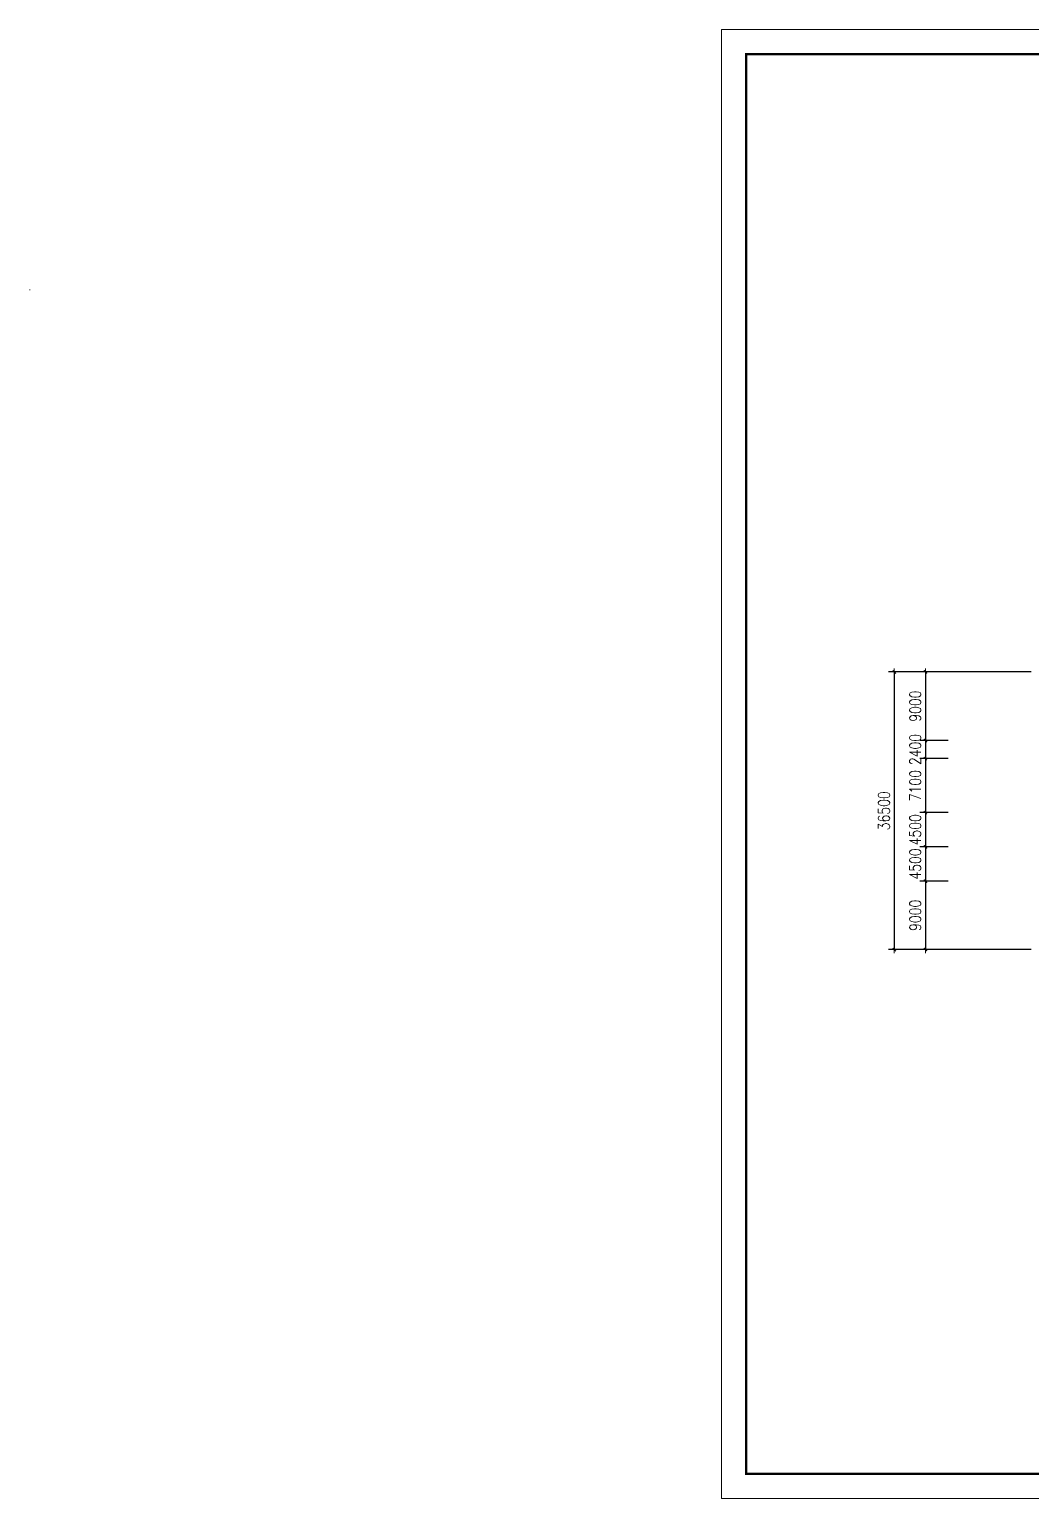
# Model space of a CAD drawing. Extents: x 5719244 to 11985375, y 1211094 to 3157953.
# Drawn here: x 11620972 to 11752685, y 2964819 to 3157953 of the extents above; entities that cross this region are included whole.
import ezdxf

# ---------------------------------------------------------------- set-up
doc = ezdxf.new("R2010")
doc.units = 0
doc.header["$LTSCALE"] = 500
doc.header["$MEASUREMENT"] = 0
doc.layers.get('0').update_dxf_attribs({"linetype": 'CONTINUOUS', "lineweight": 0})
doc.layers.get('DEFPOINTS').update_dxf_attribs({"linetype": 'CONTINUOUS', "lineweight": 0})
doc.layers.add('A-car2', color=35, linetype='CONTINUOUS', lineweight=9)
doc.layers.add('PUB_DIM', color=3, linetype='CONTINUOUS', lineweight=0)
doc.styles.add('DIM_FONT', font='SIMPLEX.shx', dxfattribs={"width": 0.8})
doc.dimstyles.new('DIMN300-X', dxfattribs={"dimscale": 3, "dimtxt": 500, "dimasz": 1, "dimexe": 250, "dimexo": 0, "dimgap": 200, "dimtad": 1, "dimdec": 0, "dimzin": 0, "dimdsep": 46, "dimtxsty": 'DIM_FONT', "dimblk": '_DIMX', "dimblk1": '_DIMX', "dimblk2": '_DIMX', "dimsah": 1, "dimcen": 0, "dimdle": 187.057091, "dimclrd": 3, "dimclre": 3, "dimclrt": 7, "dimadec": 0, "dimazin": 0, "dimtfac": 2.166667, "dimtdec": 0, "dimtix": 1, "dimtmove": 2, "dimatfit": 3, "dimldrblk": '_DIMX', "dimfxl": 1, "dimtolj": 1, "dimtzin": 0, "dimarcsym": 0})

# ---------------------------------------------------------------- blocks, each defined once
blk = doc.blocks.new('_DIMX')
blk.add_line((-150, 0), (150, 0))
at = {"const_width": 50}
blk.add_lwpolyline([(-70, -70), (70, 70)], dxfattribs=at)
blk = doc.blocks.new('*D318')
at = {"layer": 'DEFPOINTS', "color": 0, "transparency": 16777216}
for p in [(11741737, 3050490), (11738737, 3045990), (11741737, 3045990)]:
    blk.add_point(p, dxfattribs=at)
at = {"layer": 'PUB_DIM', "color": 3, "lineweight": -2, "transparency": 16777216}
for p, q in [((11741737, 3050490), (11737987, 3050490)), ((11738737, 3050493), (11738737, 3050496)), ((11738737, 3050490), (11738737, 3045990)), ((11741737, 3045990), (11737987, 3045990)), ((11738737, 3045987), (11738737, 3045984))]:
    blk.add_line(p, q, dxfattribs=at)
at = {"layer": 'PUB_DIM', "color": 3, "lineweight": -2, "transparency": 16777216, "xscale": 3, "yscale": 3, "zscale": 3}
for p, rotation in [((11738737, 3050490), 270), ((11738737, 3045990), 90)]:
    blk.add_blockref('_DIMX', p, dxfattribs=dict(at, rotation=rotation))
at = {"layer": 'PUB_DIM', "color": 7, "transparency": 16777216, "insert": (11737387, 3048240), "char_height": 1500, "attachment_point": 5, "rotation": 90, "style": 'DIM_FONT'}
blk.add_mtext('\\A1;4500', dxfattribs=at)
blk = doc.blocks.new('*D319')
at = {"layer": 'DEFPOINTS', "color": 0, "transparency": 16777216}
for p in [(11752631, 3073490), (11734639, 3036990), (11752631, 3036990)]:
    blk.add_point(p, dxfattribs=at)
at = {"layer": 'PUB_DIM', "color": 3, "lineweight": -2, "transparency": 16777216}
for p, q in [((11752631, 3073490), (11733889, 3073490)), ((11734639, 3073487), (11734639, 3036993)), ((11752631, 3036990), (11733889, 3036990))]:
    blk.add_line(p, q, dxfattribs=at)
at = {"layer": 'PUB_DIM', "color": 3, "lineweight": -2, "transparency": 16777216, "xscale": 3, "yscale": 3, "zscale": 3}
for p, rotation in [((11734639, 3073490), 90), ((11734639, 3036990), 270)]:
    blk.add_blockref('_DIMX', p, dxfattribs=dict(at, rotation=rotation))
at = {"layer": 'PUB_DIM', "color": 7, "transparency": 16777216, "insert": (11733289, 3055240), "char_height": 1500, "attachment_point": 5, "rotation": 90, "style": 'DIM_FONT'}
blk.add_mtext('\\A1;36500', dxfattribs=at)
blk = doc.blocks.new('*D322')
at = {"layer": 'DEFPOINTS', "color": 0, "transparency": 16777216}
for p in [(11741737, 3064490), (11738737, 3062090), (11741737, 3062090)]:
    blk.add_point(p, dxfattribs=at)
at = {"layer": 'PUB_DIM', "color": 3, "lineweight": -2, "transparency": 16777216}
for p, q in [((11741737, 3064490), (11737987, 3064490)), ((11738737, 3064493), (11738737, 3064496)), ((11738737, 3064490), (11738737, 3062090)), ((11741737, 3062090), (11737987, 3062090)), ((11738737, 3062087), (11738737, 3062084))]:
    blk.add_line(p, q, dxfattribs=at)
at = {"layer": 'PUB_DIM', "color": 3, "lineweight": -2, "transparency": 16777216, "xscale": 3, "yscale": 3, "zscale": 3}
for p, rotation in [((11738737, 3064490), 270), ((11738737, 3062090), 90)]:
    blk.add_blockref('_DIMX', p, dxfattribs=dict(at, rotation=rotation))
at = {"layer": 'PUB_DIM', "color": 7, "transparency": 16777216, "insert": (11737387, 3063290), "char_height": 1500, "attachment_point": 5, "rotation": 90, "style": 'DIM_FONT'}
blk.add_mtext('\\A1;2400', dxfattribs=at)
blk = doc.blocks.new('*D323')
at = {"layer": 'DEFPOINTS', "color": 0, "transparency": 16777216}
for p in [(11741737, 3062090), (11738737, 3054990), (11741737, 3054990)]:
    blk.add_point(p, dxfattribs=at)
at = {"layer": 'PUB_DIM', "color": 3, "lineweight": -2, "transparency": 16777216}
for p, q in [((11741737, 3062090), (11737987, 3062090)), ((11738737, 3062087), (11738737, 3054993)), ((11741737, 3054990), (11737987, 3054990))]:
    blk.add_line(p, q, dxfattribs=at)
at = {"layer": 'PUB_DIM', "color": 3, "lineweight": -2, "transparency": 16777216, "xscale": 3, "yscale": 3, "zscale": 3}
for p, rotation in [((11738737, 3062090), 90), ((11738737, 3054990), 270)]:
    blk.add_blockref('_DIMX', p, dxfattribs=dict(at, rotation=rotation))
at = {"layer": 'PUB_DIM', "color": 7, "transparency": 16777216, "insert": (11737387, 3058540), "char_height": 1500, "attachment_point": 5, "rotation": 90, "style": 'DIM_FONT'}
blk.add_mtext('\\A1;7100', dxfattribs=at)
blk = doc.blocks.new('*D324')
at = {"layer": 'DEFPOINTS', "color": 0, "transparency": 16777216}
for p in [(11741737, 3054990), (11738737, 3050490), (11741737, 3050490)]:
    blk.add_point(p, dxfattribs=at)
at = {"layer": 'PUB_DIM', "color": 3, "lineweight": -2, "transparency": 16777216}
for p, q in [((11741737, 3054990), (11737987, 3054990)), ((11738737, 3054993), (11738737, 3054996)), ((11738737, 3054990), (11738737, 3050490)), ((11741737, 3050490), (11737987, 3050490)), ((11738737, 3050487), (11738737, 3050484))]:
    blk.add_line(p, q, dxfattribs=at)
at = {"layer": 'PUB_DIM', "color": 3, "lineweight": -2, "transparency": 16777216, "xscale": 3, "yscale": 3, "zscale": 3}
for p, rotation in [((11738737, 3054990), 270), ((11738737, 3050490), 90)]:
    blk.add_blockref('_DIMX', p, dxfattribs=dict(at, rotation=rotation))
at = {"layer": 'PUB_DIM', "color": 7, "transparency": 16777216, "insert": (11737387, 3052740), "char_height": 1500, "attachment_point": 5, "rotation": 90, "style": 'DIM_FONT'}
blk.add_mtext('\\A1;4500', dxfattribs=at)
blk = doc.blocks.new('*D325')
at = {"layer": 'DEFPOINTS', "color": 0, "transparency": 16777216}
for p in [(11741737, 3073490), (11738737, 3064490), (11741737, 3064490)]:
    blk.add_point(p, dxfattribs=at)
at = {"layer": 'PUB_DIM', "color": 3, "lineweight": -2, "transparency": 16777216}
for p, q in [((11741737, 3073490), (11737987, 3073490)), ((11738737, 3073487), (11738737, 3064493)), ((11741737, 3064490), (11737987, 3064490))]:
    blk.add_line(p, q, dxfattribs=at)
at = {"layer": 'PUB_DIM', "color": 3, "lineweight": -2, "transparency": 16777216, "xscale": 3, "yscale": 3, "zscale": 3}
for p, rotation in [((11738737, 3073490), 90), ((11738737, 3064490), 270)]:
    blk.add_blockref('_DIMX', p, dxfattribs=dict(at, rotation=rotation))
at = {"layer": 'PUB_DIM', "color": 7, "transparency": 16777216, "insert": (11737387, 3068990), "char_height": 1500, "attachment_point": 5, "rotation": 90, "style": 'DIM_FONT'}
blk.add_mtext('\\A1;9000', dxfattribs=at)
blk = doc.blocks.new('*D338')
at = {"layer": 'DEFPOINTS', "color": 0, "transparency": 16777216}
for p in [(11741737, 3045990), (11738737, 3036990), (11741737, 3036990)]:
    blk.add_point(p, dxfattribs=at)
at = {"layer": 'PUB_DIM', "color": 3, "lineweight": -2, "transparency": 16777216}
for p, q in [((11741737, 3045990), (11737987, 3045990)), ((11738737, 3045987), (11738737, 3036993)), ((11741737, 3036990), (11737987, 3036990))]:
    blk.add_line(p, q, dxfattribs=at)
at = {"layer": 'PUB_DIM', "color": 3, "lineweight": -2, "transparency": 16777216, "xscale": 3, "yscale": 3, "zscale": 3}
for p, rotation in [((11738737, 3045990), 90), ((11738737, 3036990), 270)]:
    blk.add_blockref('_DIMX', p, dxfattribs=dict(at, rotation=rotation))
at = {"layer": 'PUB_DIM', "color": 7, "transparency": 16777216, "insert": (11737387, 3041490), "char_height": 1500, "attachment_point": 5, "rotation": 90, "style": 'DIM_FONT'}
blk.add_mtext('\\A1;9000', dxfattribs=at)

msp = doc.modelspace()

# ---------------------------------------------------------------- linework, layer by layer
at = {"color": 4}
msp.add_lwpolyline([(11711931.4, 2964819.4), (11711931.4, 3157952.8), (11985374.5, 3157952.8), (11985374.5, 2964819.4)], close=True, dxfattribs=at)
at = {"color": 4, "const_width": 325.1}
msp.add_lwpolyline([(11715182.8, 2968070.8), (11982123.1, 2968070.8), (11982123.1, 3154701.4), (11715182.8, 3154701.4)], close=True, dxfattribs=at)
at = {"layer": 'A-car2'}
msp.add_line((11620972.4, 3123737.2), (11621072.4, 3123737.2), dxfattribs=at)

# ---------------------------------------------------------------- dimensions: what is measured, and where the dimension line sits
at = {"layer": 'PUB_DIM'}
dim = msp.add_linear_dim(base=(11734638.6, 3036990.2), p1=(11752630.8, 3073490.4), p2=(11752630.8, 3036990.2), angle=90, dimstyle='DIMN300-X', dxfattribs=at)
dim.commit()
dim.dimension.update_dxf_attribs({"geometry": '*D319', "text_midpoint": (11733288.6, 3055240.3)})
for p1, p2, picture, middle in [((11741737.2, 3073490.4), (11741737.2, 3064490.4), '*D325', (11737387.2, 3068990.4)), ((11741737.2, 3064490.4), (11741737.2, 3062090.4), '*D322', (11737387.2, 3063290.4)), ((11741737.2, 3062090.4), (11741737.2, 3054990.4), '*D323', (11737387.2, 3058540.4)), ((11741737.2, 3054990.4), (11741737.2, 3050490.4), '*D324', (11737387.2, 3052740.4)), ((11741737.2, 3050490.4), (11741737.2, 3045990.4), '*D318', (11737387.2, 3048240.4)), ((11741737.2, 3045990.4), (11741737.2, 3036990.4), '*D338', (11737387.2, 3041490.4))]:
    dim = msp.add_aligned_dim(p1=p1, p2=p2, distance=-3000, dimstyle='DIMN300-X', dxfattribs=at)
    dim.commit()
    dim.dimension.update_dxf_attribs({"geometry": picture, "text_midpoint": middle})

doc.saveas('drawing.dxf')
